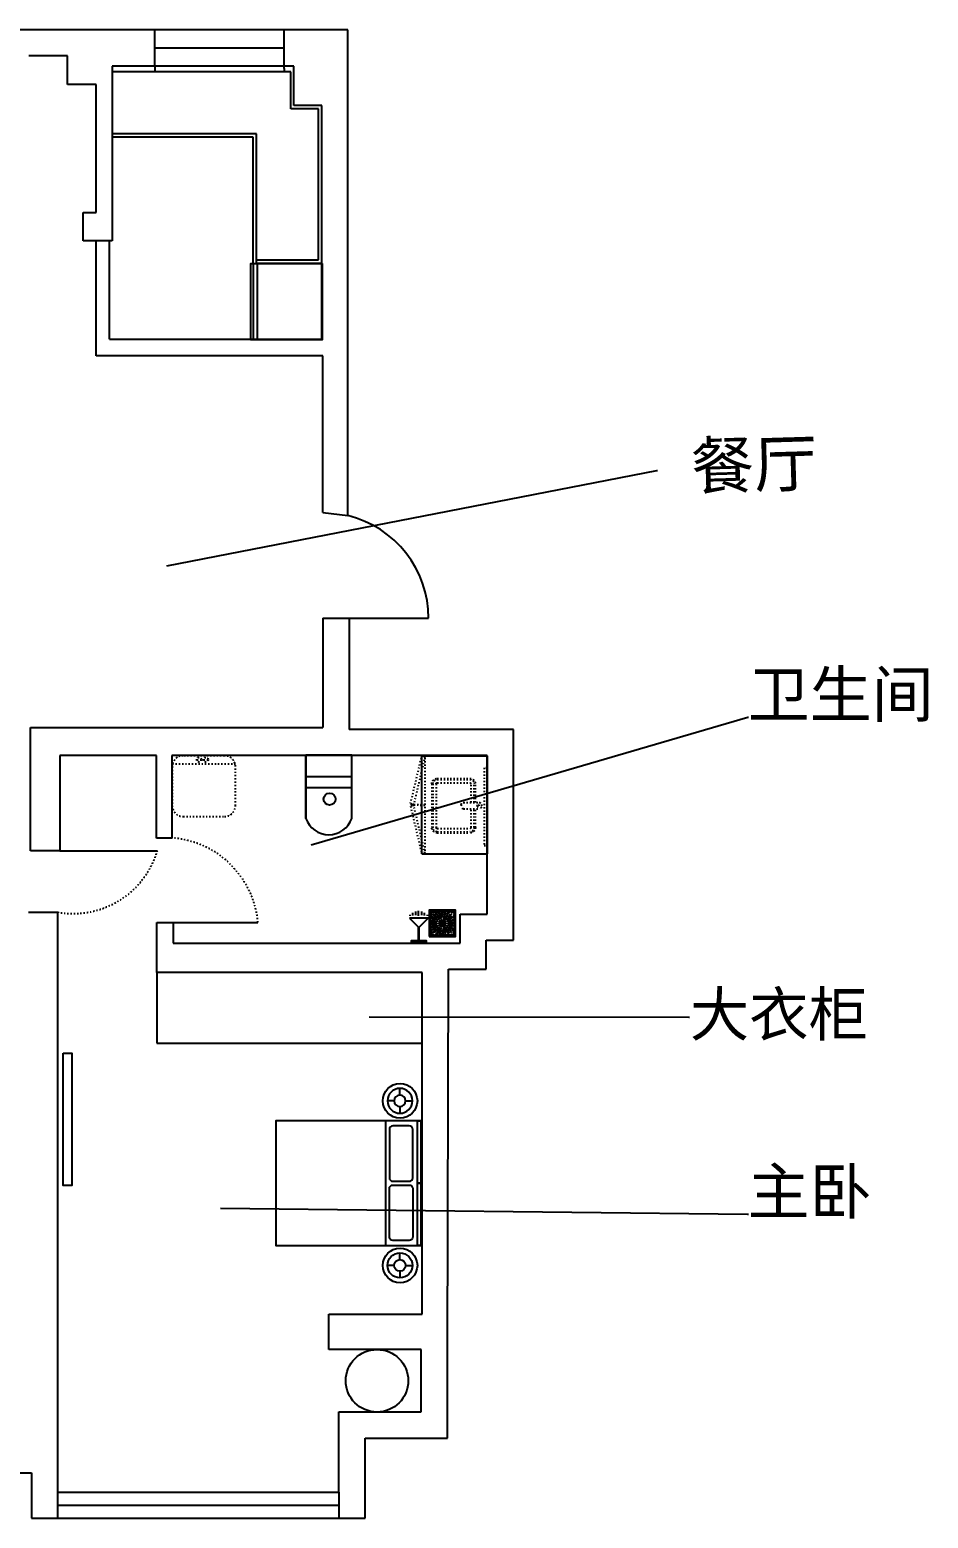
# Model space of a CAD drawing. Header units: millimetres. Extents: x 2265 to 17623, y 3383 to 17046.
# Drawn here: x 9370 to 17623, y 3383 to 17046 of the extents above; entities that cross this region are included whole.
import ezdxf
from ezdxf import colors
from ezdxf.entities.mleader import LeaderData, LeaderLine
from ezdxf.math import Vec2, Vec3

# ---------------------------------------------------------------- set-up
doc = ezdxf.new("R2010")
doc.units = ezdxf.units.MM
doc.linetypes.add('ACAD_ISO03W100', pattern=[30, 12, -18])
doc.layers.add('J.洁具', color=2, linetype='Continuous')
doc.layers.add('固定家具', color=3, linetype='Continuous')
doc.styles.get("Standard").update_dxf_attribs({"font": 'arial.ttf'})

# ---------------------------------------------------------------- blocks, each defined once
blk = doc.blocks.new('A$C321A376A')
at = {"layer": 'J.洁具', "color": 3, "ltscale": 15}
for p, q in [((0, 581), (0, 0)), ((420, 300), (0, 300)), ((420, 200), (0, 200))]:
    blk.add_line(p, q, dxfattribs=at)
at = {"layer": 'J.洁具', "color": 3}
blk.add_lwpolyline([(0, 0), (0, 581, -0.710215), (420, 581), (420, 0)], format="xyb", close=True, dxfattribs=at)
blk = doc.blocks.new('489')
at = {"layer": '固定家具', "color": 3, "linetype": 'ACAD_ISO03W100'}
for p, q in [((1097744, 109306), (1097744, 109126)), ((1097794, 109356), (1098194, 109356)), ((1098244, 109306), (1098244, 109006)), ((1097744, 109126), (1097744, 109006)), ((1097964, 109066), (1097964, 108921)), ((1097984, 109086), (1098004, 109086)), ((1098024, 109066), (1098024, 108921)), ((1097964, 108956), (1097794, 108956)), ((1097984, 108901), (1098004, 108901)), ((1098194, 108956), (1098024, 108956))]:
    blk.add_line(p, q, dxfattribs=at)
at = {"layer": '固定家具', "color": 8, "linetype": 'ACAD_ISO03W100'}
for p, q in [((1097754, 109306), (1097754, 109126)), ((1097784, 109306), (1097784, 109126)), ((1097794, 109346), (1098194, 109346)), ((1097794, 109316), (1098194, 109316)), ((1098204, 109306), (1098204, 109006)), ((1098234, 109306), (1098234, 109006)), ((1097754, 109126), (1097754, 109006)), ((1097784, 109126), (1097784, 109006)), ((1097964, 108996), (1097794, 108996)), ((1097964, 108966), (1097794, 108966)), ((1098194, 108996), (1098024, 108996)), ((1098194, 108966), (1098024, 108966))]:
    blk.add_line(p, q, dxfattribs=at)
at = {"layer": '固定家具', "color": 1, "linetype": 'ACAD_ISO03W100'}
for radius in [10, 5]:
    blk.add_circle((1097994, 108931), radius, dxfattribs=at)
at = {"layer": '固定家具', "color": 3, "linetype": 'ACAD_ISO03W100'}
for centre, radius, start, end in [((1097794, 109306), 50, 90, 180), ((1098194, 109306), 50, 0, 90), ((1097984, 109066), 20, 90, 180), ((1098004, 109066), 20, 0, 90), ((1097794, 109006), 50, 180, 270), ((1097984, 108921), 20, 180, 270), ((1098004, 108921), 20, 270, 0), ((1098194, 109006), 50, 270, 0)]:
    blk.add_arc(centre, radius, start, end, dxfattribs=at)
at = {"layer": '固定家具', "color": 8, "linetype": 'ACAD_ISO03W100'}
for centre, radius, start, end in [((1097794, 109306), 40, 90, 180), ((1097794, 109306), 10, 90, 180), ((1098194, 109306), 40, 0, 90), ((1098194, 109306), 10, 0, 90), ((1097794, 109006), 40, 180, 270), ((1097794, 109006), 10, 180, 270), ((1098194, 109006), 40, 270, 0), ((1098194, 109006), 10, 270, 0)]:
    blk.add_arc(centre, radius, start, end, dxfattribs=at)
blk = doc.blocks.new('A$C72E91987')
at = {"color": 3}
blk.add_line((27, 1), (17, 1), dxfattribs=at)
for points in [[(-98, -119), (142, -119), (142, 121), (-98, 121)], [(-88, -109), (132, -109), (132, 111), (-88, 111)]]:
    blk.add_lwpolyline(points, close=True, dxfattribs=at)
at = {"color": 250}
for centre in [(-80, 83), (-78, 21), (-76, 98), (-76, 68), (-75, 57), (-70, 46), (-70, 1), (-67, 25), (-64, 101), (-59, 11), (-58, 47), (-57, 80), (-55, 68), (-53, 33), (-50, 104), (-50, 1), (-47, 23), (-43, 66), (-41, 53), (-38, 16), (-36, 43), (-35, 86), (-34, 98), (-30, 1), (-28, 37), (-25, 23), (-24, 108), (-24, 80), (-24, 69), (-20, 59), (-11, 97), (-11, 41), (-10, 54), (-10, 1), (-4, 20), (-3, 79), (-2, 90), (0, 69), (0, 3), (10, 52), (10, 19), (12, 62), (12, 31), (15, 103), (16, 11), (20, 83), (22, 93), (22, 73), (29, 22), (32, 31), (33, 52), (34, 1), (37, 61), (42, 101), (43, 80), (43, 8), (44, 69), (46, 90), (48, 20), (54, 41), (54, 1), (59, 51), (64, 59), (65, 71), (67, 92), (68, 80), (69, 23), (74, 1), (75, 33), (78, 107), (78, 98), (80, 43), (83, 56), (83, 10), (87, 66), (89, 77), (90, 23), (94, 1), (96, 36), (101, 80), (102, 47), (103, 14), (107, 57), (108, 101), (111, 25), (114, 1), (119, 57), (119, 33), (124, 7), (126, 99), (129, 76), (130, 30), (-83, -98), (-80, -6), (-80, -71), (-75, -32), (-75, -55), (-75, -82), (-67, -23), (-63, -56), (-62, -100), (-59, -13), (-58, -45), (-57, -78), (-52, -35), (-47, -21), (-46, -76), (-43, -64), (-39, -9), (-39, -54), (-36, -42), (-34, -96), (-31, -31), (-25, -22), (-24, -79), (-23, -91), (-21, -69), (-20, -57), (-15, -49), (-11, -40), (-4, -18), (-2, -88), (0, -68), (0, -78), (2, -99), (7, -15), (7, -59), (10, -50), (12, -30), (16, -10), (22, -71), (22, -91), (24, -81), (25, -21), (28, -101), (31, -60), (32, -30), (33, -50), (41, -11), (44, -68), (46, -88), (47, -77), (48, -18), (54, -40), (54, -52), (54, -103), (64, -57), (68, -67), (68, -79), (69, -22), (72, -36), (73, -102), (78, -84), (80, -42), (82, -14), (85, -52), (87, -64), (90, -21), (93, -103), (97, -32), (98, -67), (101, -78), (102, -45), (103, -9), (108, -101), (111, -23), (113, -44), (119, -55), (122, -19), (122, -65), (123, -100), (125, -81)]:
    blk.add_circle(centre, 3, dxfattribs=at)
at = {"color": 3}
blk.add_circle((22, 1), 5, dxfattribs=at)
blk = doc.blocks.new('1123111')
at = {"color": 3}
for p, q in [((193405, -341468), (193405, -341298)), ((193200, -341380), (193323, -341380)), ((193200, -341386), (193323, -341386)), ((193425, -341304), (193435, -341304)), ((193425, -341381), (193473, -341381)), ((193430, -341329), (193453, -341329)), ((193430, -341437), (193453, -341437)), ((193432, -341355), (193467, -341355)), ((193432, -341411), (193467, -341411)), ((193425, -341462), (193435, -341462))]:
    blk.add_line(p, q, dxfattribs=at)
blk.add_lwpolyline([(193405, -341298), (193320, -341383), (193405, -341468)], dxfattribs=at)
blk.add_lwpolyline([(193185, -341317), (193200, -341317), (193200, -341450), (193185, -341450)], close=True, dxfattribs=at)
blk = doc.blocks.new('AWTRE')
at = {"color": 3}
for p, q in [((21344, 18317), (21344, 18398)), ((21274, 18248), (21194, 18248)), ((21344, 18178), (21344, 18098)), ((21413, 18248), (21494, 18248))]:
    blk.add_line(p, q, dxfattribs=at)
blk.add_circle((21344, 18248), 150, dxfattribs=at)
at = {"color": 8}
blk.add_circle((21344, 18248), 69.2, dxfattribs=at)

msp = doc.modelspace()

# ---------------------------------------------------------------- linework, layer by layer
for p, q in [((12292, 17046), (7177, 17046)), ((10520, 16712), (10520, 17046)), ((11707, 16711), (11707, 17046)), ((12292, 12587), (12292, 17046)), ((9718, 16806), (9362, 16806)), ((9718, 16544), (9718, 16806)), ((10520, 16879), (11707, 16879)), ((10524, 16712), (10128, 16712)), ((10128, 16712), (10128, 15109)), ((11797, 16711), (10520, 16711)), ((10520, 16711), (10520, 16661)), ((11707, 16691), (11707, 16711)), ((11707, 16691), (11707, 16661)), ((11797, 16351), (11797, 16711)), ((9980, 16544), (9718, 16544)), ((9980, 15369), (9980, 16544)), ((11707, 16661), (10128, 16661)), ((11767, 16661), (11707, 16661)), ((11767, 16321), (11767, 16661)), ((12022, 16321), (11767, 16321)), ((12052, 16351), (11797, 16351)), ((12022, 14935), (12022, 16321)), ((12052, 14205), (12052, 16351)), ((11452, 16091), (10128, 16091)), ((11422, 16061), (10128, 16061)), ((11422, 14905), (11422, 16061)), ((11452, 14905), (11452, 16091)), ((9860, 15109), (9860, 15369)), ((9860, 15369), (9980, 15369)), ((10128, 15109), (9860, 15109)), ((9981, 14053), (9981, 15109)), ((10101, 14205), (10101, 15109)), ((11452, 14935), (12022, 14935)), ((11452, 14905), (12052, 14905)), ((10101, 14205), (12052, 14205)), ((12063, 14053), (9981, 14053)), ((12063, 12614), (12063, 14053)), ((12063, 12614), (12292, 12587)), ((12063, 11644), (12303, 11644)), ((12063, 11644), (12063, 10641)), ((12303, 11644), (13033, 11644)), ((12303, 11644), (12303, 10624)), ((9377, 9509), (9377, 10641)), ((9377, 10641), (12063, 10641)), ((13812, 10624), (12303, 10624)), ((13812, 8689), (13812, 10624)), ((10534, 10385), (9645, 10385)), ((9645, 10385), (9645, 9509)), ((10534, 9627), (10534, 10385)), ((13572, 10384), (10676, 10384)), ((10676, 10384), (10676, 9627)), ((13572, 8929), (13572, 10384)), ((10676, 9627), (10534, 9627)), ((9645, 9509), (9377, 9509)), ((9645, 9509), (10542, 9509)), ((9358, 8947), (9626, 8947)), ((9626, 8947), (9626, 3623)), ((13323, 8662), (13323, 8929)), ((13323, 8929), (13572, 8929)), ((10536, 8394), (10536, 8852)), ((10536, 8852), (10686, 8852)), ((10686, 8852), (10686, 8662)), ((10686, 8852), (11466, 8852)), ((10686, 8662), (13323, 8662)), ((13563, 8422), (13563, 8689)), ((13563, 8689), (13812, 8689)), ((12975, 8394), (10536, 8394)), ((10536, 8394), (10536, 7744)), ((12975, 5257), (12975, 8394)), ((13206, 4931), (13215, 8422)), ((13215, 8422), (13563, 8422)), ((10536, 7744), (12975, 7744)), ((12118, 4931), (12118, 5257)), ((12118, 5257), (12975, 5257)), ((12966, 4931), (12118, 4931)), ((12966, 4359), (12966, 4931)), ((13206, 4119), (13206, 4931)), ((12210, 3623), (12210, 4359)), ((12210, 4359), (12966, 4359)), ((12450, 4119), (13206, 4119)), ((12450, 3383), (12450, 4119)), ((7929, 3799), (9386, 3799)), ((9386, 3799), (9386, 3383)), ((9626, 3623), (12210, 3623)), ((9626, 3623), (9626, 3383)), ((12210, 3623), (12210, 3383)), ((9626, 3503), (12210, 3503)), ((9386, 3383), (12450, 3383))]:
    msp.add_line(p, q)
at = {"color": 3}
for p, q in [((11424, 14199), (11424, 14899)), ((11458, 14899), (11458, 14199)), ((12971, 9481), (12971, 10381)), ((12971, 10381), (13571, 10381)), ((13571, 10381), (13571, 9481)), ((12971, 9481), (13571, 9481)), ((12637, 7030), (12637, 5888))]:
    msp.add_line(p, q, dxfattribs=at)
at = {"color": 3, "linetype": 'ACAD_ISO03W100', "lineweight": -2}
for p, q in [((10679, 10309), (11259, 10309)), ((10904, 10346), (10947, 10346)), ((10965, 10346), (11009, 10346))]:
    msp.add_line(p, q, dxfattribs=at)
at = {"color": 3, "linetype": 'ACAD_ISO03W100'}
msp.add_line((13001, 9481), (13001, 10381), dxfattribs=at)
at = {"color": 3}
for points in [[(12055, 14901), (12055, 14201), (11402, 14201), (11402, 14901)], [(12964, 6459), (12931, 6459), (12931, 7030), (12964, 7030)], [(12964, 5888), (12931, 5888), (12931, 6459), (12964, 6459)]]:
    msp.add_lwpolyline(points, close=True, dxfattribs=at)
at = {"color": 3, "linetype": 'ACAD_ISO03W100', "lineweight": -2}
msp.add_lwpolyline([(10679, 10283), (10679, 9924, 0.414214), (10779, 9824), (11159, 9824, 0.414214), (11259, 9924), (11259, 10283, 0.414214), (11159, 10383), (10779, 10383, 0.414214)], format="xyb", close=True, dxfattribs=at)
at = {"color": 3, "linetype": 'ACAD_ISO03W100'}
for points in [[(12971, 10381), (13000, 10374), (12897, 9936), (12868, 9943)], [(13571, 10271), (13543, 10271), (13543, 9558), (13571, 9558)], [(12971, 9481), (13000, 9488), (12897, 9926), (12868, 9919)]]:
    msp.add_lwpolyline(points, close=True, dxfattribs=at)
msp.add_lwpolyline([(9676, 7651), (9756, 7651), (9756, 6437), (9676, 6437)], close=True)
at = {"color": 3, "ltscale": 1050}
msp.add_lwpolyline([(12964, 5888), (12964, 7030), (11631, 7030), (11631, 5888)], close=True, dxfattribs=at)
at = {"color": 3}
for points in [[(12856, 6985), (12705, 6985, 0.414214), (12673, 6953), (12673, 6508, 0.414214), (12705, 6476), (12856, 6476, 0.414214), (12888, 6508), (12888, 6953, 0.414214)], [(12856, 5933), (12705, 5933, -0.414214), (12673, 5965), (12673, 6410, -0.414214), (12705, 6442), (12856, 6442, -0.414214), (12888, 6410), (12888, 5965, -0.414214)]]:
    msp.add_lwpolyline(points, format="xyb", close=True, dxfattribs=at)
at = {"color": 3, "linetype": 'ACAD_ISO03W100', "lineweight": -2}
for centre in [(10925, 10346), (10987, 10346)]:
    msp.add_circle(centre, 21.7, dxfattribs=at)
for centre, radius in [((12124, 9984), 55), ((12560, 4645), 287)]:
    msp.add_circle(centre, radius)
at = {"color": 3}
for centre in [(12771, 7214), (12771, 5704)]:
    msp.add_circle(centre, 159, dxfattribs=at)
msp.add_arc((12063, 11644), 970, 0, 76.3446)
at = {"color": 3, "linetype": 'ACAD_ISO03W100'}
for centre, start, end in [((12967, 10298), 254.4763, 275.2962), ((12967, 9564), 84.7038, 105.5237)]:
    msp.add_arc(centre, 369, start, end, dxfattribs=at)
at = {"linetype": 'ACAD_ISO03W100'}
for centre, radius, start, end in [((10615, 8775), 855, 5.211, 85.8873), ((9768, 9743), 809, 259.8345, 343.1875)]:
    msp.add_arc(centre, radius, start, end, dxfattribs=at)

# ---------------------------------------------------------------- block references
at = {"xscale": -1, "rotation": 180}
msp.add_blockref('A$C321A376A', (11907, 10388), dxfattribs=at)
at = {"color": 3, "xscale": -1, "rotation": 90}
msp.add_blockref('489', (122419, 1107918), dxfattribs=at)
at = {"rotation": 89.99999999999999}
msp.add_blockref('1123111', (-328440, -184513), dxfattribs=at)
at = {"color": 3, "ltscale": 3}
msp.add_blockref('A$C72E91987', (13138, 8843), dxfattribs=at)
at = {"color": 3, "xscale": -0.7617133812782796, "yscale": 0.7617133812782796, "zscale": 0.7617133812782796}
msp.add_blockref('AWTRE', (29028, -6685), dxfattribs=at)
at = {"color": 3, "xscale": 0.7617133812782796, "yscale": 0.7617133812782796, "zscale": 0.7617133812782796, "rotation": 180}
msp.add_blockref('AWTRE', (29028, 19604), dxfattribs=at)

# ---------------------------------------------------------------- texts
msp.add_text('餐厅', height=425.3, rotation=1.712).set_placement((15449, 12827))
for s, p in [('卫生间', (15965, 10738)), ('主卧', (15964, 6174))]:
    msp.add_text(s, height=417.4).set_placement(p)

# ---------------------------------------------------------------- leaders
ml = msp.add_multileader_mtext('Standard')
ml.set_content('', color=256)
ml.set_leader_properties()
ml.build(insert=Vec2(0, 0))
ctx = ml.context
ctx.base_point, ctx.plane_origin = Vec3(15137, 13001), Vec3(10625, 12124)
notes = []
notes.append((ctx, [(0, (1, 1, 0), (15129, 13001), (1, 0), 8, [(0, [(10625, 12124)], 0, [])])]))
ctx.mtext.insert, ctx.mtext.flow_direction = Vec3(15139, 13003), 5
ml = msp.add_multileader_mtext('Standard')
ml.set_content('', color=256)
ml.set_leader_properties()
ml.build(insert=Vec2(0, 0))
ctx = ml.context
ctx.base_point, ctx.plane_origin = Vec3(15973, 10738), Vec3(11952, 9563)
notes.append((ctx, [(0, (1, 1, 0), (15965, 10738), (1, 0), 8, [(0, [(11952, 9563)], 0, [])])]))
ctx.mtext.insert, ctx.mtext.flow_direction = Vec3(15975, 10740), 5
ml = msp.add_multileader_mtext('Standard')
ml.set_content('{\\fSimSun|b0|i0|c134|p2;大衣柜}', color=256)
ml.set_leader_properties()
ml.build(insert=Vec2(0, 0))
ctx = ml.context
ctx.base_point, ctx.char_height, ctx.plane_origin = Vec3(15431, 7982), 400, Vec3(12483, 7985)
notes.append((ctx, [(0, (1, 1, 0), (15423, 7982), (1, 0), 8, [(0, [(12483, 7985)], 0, [])])]))
ctx.mtext.insert, ctx.mtext.width, ctx.mtext.flow_direction = Vec3(15433, 8210), 1972.33, 5
ml = msp.add_multileader_mtext('Standard')
ml.set_content('  ', color=256)
ml.set_leader_properties()
ml.build(insert=Vec2(0, 0))
ctx = ml.context
ctx.base_point, ctx.plane_origin = Vec3(15972, 6174), Vec3(11117, 6231)
notes.append((ctx, [(0, (1, 1, 0), (15964, 6174), (1, 0), 8, [(0, [(11117, 6231)], 0, [])])]))
ctx.mtext.insert, ctx.mtext.flow_direction = Vec3(15974, 6176), 5
for ctx, leaders in notes:
    for number, flags, end, landing, length, lines in leaders:
        leader = LeaderData()
        leader.index, (leader.has_last_leader_line, leader.has_dogleg_vector, leader.attachment_direction) = number, flags
        leader.last_leader_point, leader.dogleg_vector, leader.dogleg_length = Vec3(end), Vec3(landing), length
        for number, points, colour, breaks in lines:
            line = LeaderLine()
            line.index, line.vertices, line.color, line.breaks = number, Vec3.list(points), colors.encode_raw_color(colour), breaks
            leader.lines.append(line)
        ctx.leaders.append(leader)

doc.saveas('drawing.dxf')
